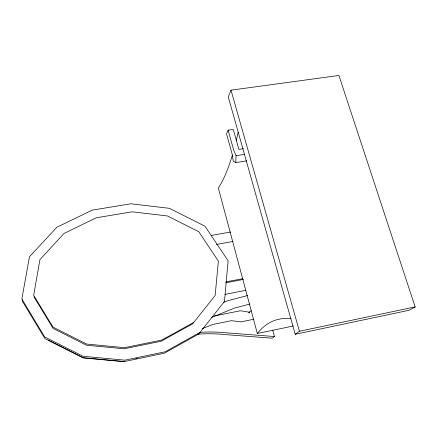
<?xml version="1.0" encoding="UTF-8"?>
<svg xmlns="http://www.w3.org/2000/svg" width="437" height="437" viewBox="0 0 437 437"><rect width="100%" height="100%" fill="white"/><g stroke="black" fill="none" stroke-linecap="round" stroke-linejoin="round"><path stroke-width="0.66" d="M246.796 160.849L235.811 162.58L236.056 155.709L233.686 150.17L228.125 130.188L233.282 129.423L238.875 149.372L243.398 148.678M249.276 312.182L249.237 313.116L248.779 312.422L251.401 310.685M22.522 299.695L22.282 301.022L44.869 338.522L82.893 357.701L124.31 361.541L164.317 353.205L198.797 333.95L224.465 301.464L228.125 260.774L204.953 226.18L169.43 208.329L130.843 203.784L92.283 210.126L56.936 227.18L29.459 256.787L21.85 299.05L44.661 336.905L83.068 356.275L124.895 360.164L165.29 351.758L200.091 332.339M230.998 90.175L228.267 96.938L295.21 334.289L409.043 310.286L415.15 306.916L338.904 75.454L230.998 90.175L299.432 331.246L295.21 334.289M228.125 130.188L226.524 133.831L232.014 153.644L233.314 161.242L235.811 162.58M272.688 330.088L274.452 336.528L272.284 338.216L225.913 334.66A177.373 165.852 83.3 0 0 197.557 334.185M193.58 322.517L161.827 340.057L124.616 347.666L86.613 344.056L52.986 327.1L33.687 295.292L39.931 259.633L63.988 233.484L96.271 217.784L132.012 211.819L167.393 215.944L198.786 231.725L218.374 261.097L215.13 295.505L192.651 323.806L161.116 341.231L124.179 348.797L86.46 345.225L53.079 328.395L33.928 296.81M211.448 317.497L234.532 308.052L249.959 304.015M223.651 302.344L227.437 300.82L247.795 295.472M202.32 328.635L212.852 324.462L231.506 320.676L240.82 321.894L253.924 319.218M299.432 331.246L415.15 306.916M124.529 361.131L122.535 361.546L83.527 357.93L48.125 340.073M135.82 358.777L137.147 358.498M232.418 154.966A318.901 71.286 86 0 1 218.331 188.074L257.327 333.491L293.309 325.997M214.13 316.033L240.432 310.751L249.664 312.242M225.088 294.358L245.769 290.321M225.476 282.859L243.518 279.396M226.208 281.838L242.508 278.719M216.446 244.458L233.036 241.47M211.147 235.483L230.812 231.992M236.056 155.709L244.507 154.392M274.452 336.528L227.606 332.918A179.416 167.682 83.1 0 0 199.638 332.377M238.116 132.242A318.901 71.286 86 0 1 236.275 140.419M257.327 333.491A476.833 127.364 68.8 0 1 291.026 318.568"/></g></svg>
